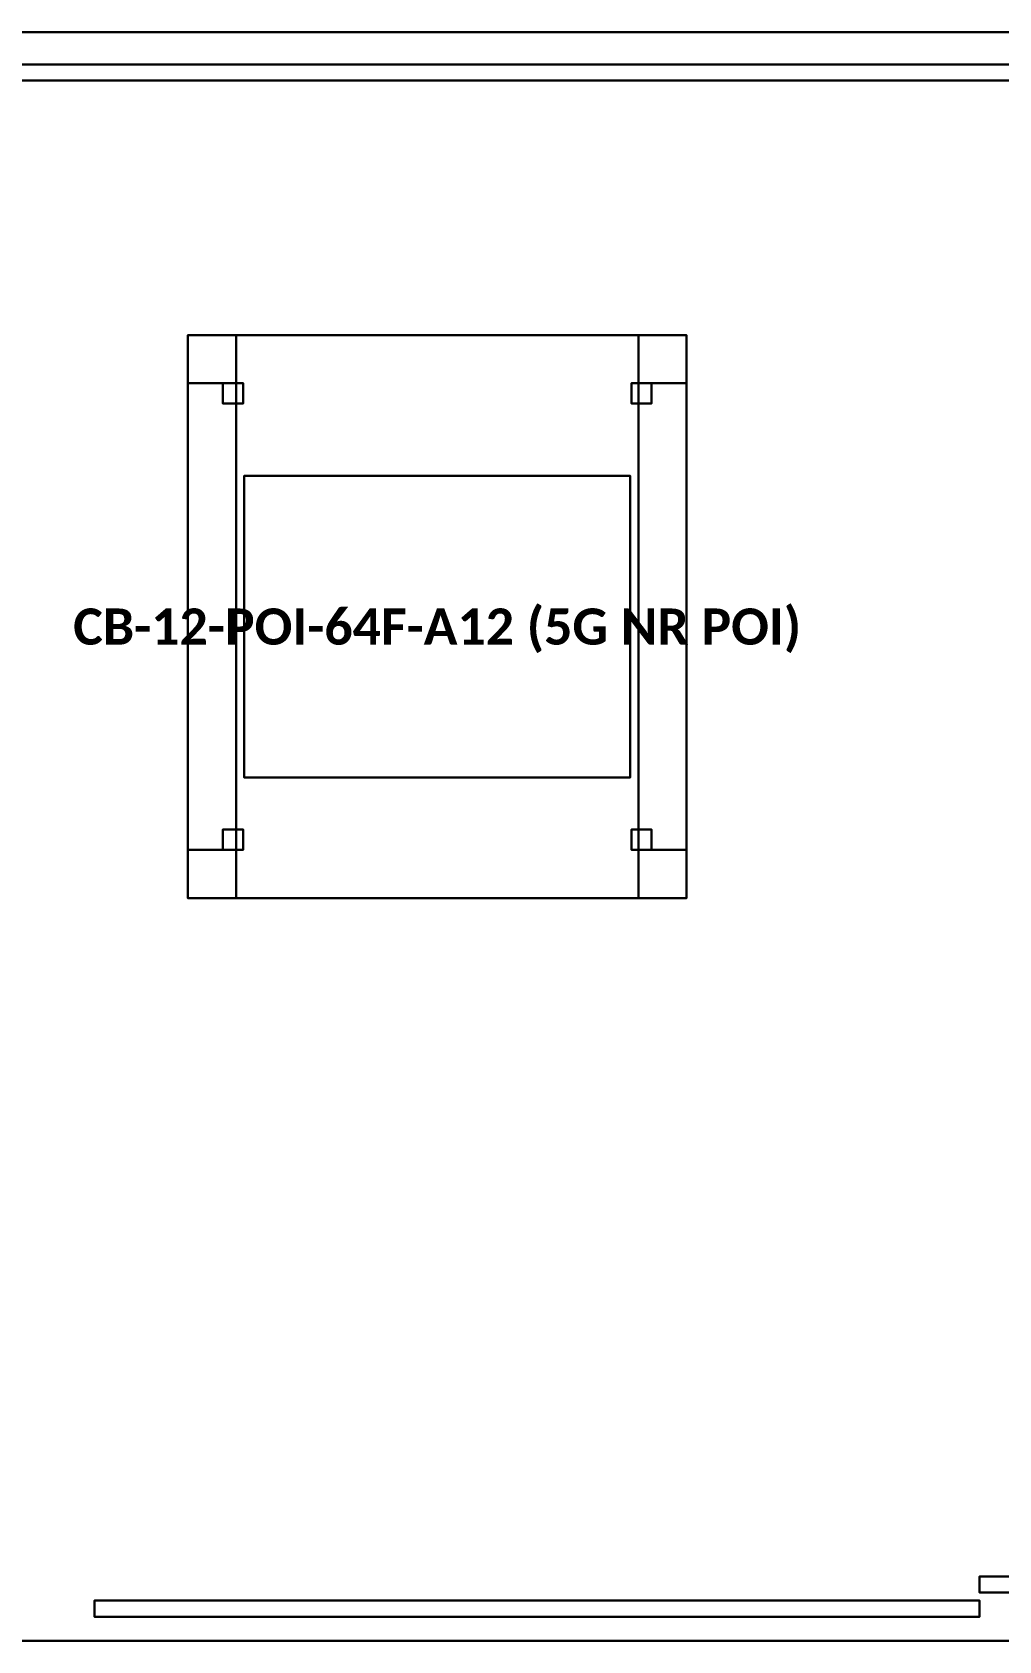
# Model space of a CAD drawing. Header units: metres. Extents: x -12.5 to 12.5, y -33.2 to 2.
# Drawn here: x -4.228 to -3.026, y 0 to 2 of the extents above; entities that cross this region are included whole.
import ezdxf
from ezdxf.enums import TextEntityAlignment as Align

# ---------------------------------------------------------------- set-up
doc = ezdxf.new("R2010")
doc.units = ezdxf.units.M
for name, color, linetype in [('EKP_POI_MODULLERI', 40, 'CONTINUOUS'), ('EKP_POI_TASIYICI_SASE', 30, 'CONTINUOUS'), ('KORKULUK_KAPI', 4, 'CONTINUOUS'), ('ZEMIN_PLATFORM', 8, 'CONTINUOUS')]:
    doc.layers.add(name, color=color, linetype=linetype)
doc.styles.get("Standard").update_dxf_attribs({"font": 'calibrib.ttf'})

msp = doc.modelspace()

# ---------------------------------------------------------------- linework, layer by layer
at = {"layer": 'EKP_POI_MODULLERI'}
for p, q in [((-3.4841, 1.4485, 0.2035), (-3.9641, 1.4485, 0.2035)), ((-3.9641, 1.4485, 0.2035), (-3.9641, 1.0735, 0.2035)), ((-3.4841, 1.4485, 0.4675), (-3.9641, 1.4485, 0.4675)), ((-3.9641, 1.4485, 0.4675), (-3.9641, 1.0735, 0.4675)), ((-3.9641, 1.4485, 0.2035), (-3.9641, 1.4485, 0.4675)), ((-3.4841, 1.4485, 0.6335), (-3.9641, 1.4485, 0.6335)), ((-3.9641, 1.4485, 0.6335), (-3.9641, 1.0735, 0.6335)), ((-3.4841, 1.4485, 0.8975), (-3.9641, 1.4485, 0.8975)), ((-3.9641, 1.4485, 0.8975), (-3.9641, 1.0735, 0.8975)), ((-3.9641, 1.4485, 0.6335), (-3.9641, 1.4485, 0.8975)), ((-3.4841, 1.0735, 0.2035), (-3.4841, 1.4485, 0.2035)), ((-3.4841, 1.0735, 0.4675), (-3.4841, 1.4485, 0.4675)), ((-3.4841, 1.4485, 0.2035), (-3.4841, 1.4485, 0.4675)), ((-3.4841, 1.0735, 0.6335), (-3.4841, 1.4485, 0.6335)), ((-3.4841, 1.0735, 0.8975), (-3.4841, 1.4485, 0.8975)), ((-3.4841, 1.4485, 0.6335), (-3.4841, 1.4485, 0.8975)), ((-3.9641, 1.0735, 0.2035), (-3.4841, 1.0735, 0.2035)), ((-3.9641, 1.0735, 0.4675), (-3.4841, 1.0735, 0.4675)), ((-3.9641, 1.0735, 0.2035), (-3.9641, 1.0735, 0.4675)), ((-3.9641, 1.0735, 0.6335), (-3.4841, 1.0735, 0.6335)), ((-3.9641, 1.0735, 0.8975), (-3.4841, 1.0735, 0.8975)), ((-3.9641, 1.0735, 0.6335), (-3.9641, 1.0735, 0.8975)), ((-3.4841, 1.0735, 0.2035), (-3.4841, 1.0735, 0.4675)), ((-3.4841, 1.0735, 0.6335), (-3.4841, 1.0735, 0.8975))]:
    msp.add_line(p, q, dxfattribs=at)
for points in [[(-3.9641, 1.0735, 0.2035), (-3.4841, 1.0735, 0.2035), (-3.4841, 1.4485, 0.2035), (-3.9641, 1.4485, 0.2035)], [(-3.9641, 1.0735, 0.4675), (-3.4841, 1.0735, 0.4675), (-3.4841, 1.4485, 0.4675), (-3.9641, 1.4485, 0.4675)], [(-3.9641, 1.4485, 0.2035), (-3.4841, 1.4485, 0.2035), (-3.4841, 1.4485, 0.4675), (-3.9641, 1.4485, 0.4675)], [(-3.9641, 1.0735, 0.2035), (-3.9641, 1.4485, 0.2035), (-3.9641, 1.4485, 0.4675), (-3.9641, 1.0735, 0.4675)], [(-3.9641, 1.0735, 0.6335), (-3.4841, 1.0735, 0.6335), (-3.4841, 1.4485, 0.6335), (-3.9641, 1.4485, 0.6335)], [(-3.9641, 1.0735, 0.8975), (-3.4841, 1.0735, 0.8975), (-3.4841, 1.4485, 0.8975), (-3.9641, 1.4485, 0.8975)], [(-3.9641, 1.4485, 0.6335), (-3.4841, 1.4485, 0.6335), (-3.4841, 1.4485, 0.8975), (-3.9641, 1.4485, 0.8975)], [(-3.9641, 1.0735, 0.6335), (-3.9641, 1.4485, 0.6335), (-3.9641, 1.4485, 0.8975), (-3.9641, 1.0735, 0.8975)], [(-3.4841, 1.0735, 0.2035), (-3.4841, 1.4485, 0.2035), (-3.4841, 1.4485, 0.4675), (-3.4841, 1.0735, 0.4675)], [(-3.4841, 1.0735, 0.6335), (-3.4841, 1.4485, 0.6335), (-3.4841, 1.4485, 0.8975), (-3.4841, 1.0735, 0.8975)], [(-3.9641, 1.0735, 0.2035), (-3.4841, 1.0735, 0.2035), (-3.4841, 1.0735, 0.4675), (-3.9641, 1.0735, 0.4675)], [(-3.9641, 1.0735, 0.6335), (-3.4841, 1.0735, 0.6335), (-3.4841, 1.0735, 0.8975), (-3.9641, 1.0735, 0.8975)]]:
    msp.add_3dface(points, dxfattribs=at)
at = {"layer": 'EKP_POI_TASIYICI_SASE'}
for p, q in [((-3.4141, 1.6235), (-4.0341, 1.6235)), ((-4.0341, 1.6235), (-4.0341, 0.9235)), ((-3.4141, 1.6235, 0.1), (-4.0341, 1.6235, 0.1)), ((-4.0341, 1.6235, 0.1), (-4.0341, 0.9235, 0.1)), ((-4.0341, 1.6235), (-4.0341, 1.6235, 0.1)), ((-3.9741, 1.6235, 0.1), (-4.0341, 1.6235, 0.1)), ((-4.0341, 1.6235, 0.1), (-4.0341, 1.5635, 0.1)), ((-3.9741, 1.6235, 0.94), (-4.0341, 1.6235, 0.94)), ((-4.0341, 1.6235, 0.94), (-4.0341, 1.5635, 0.94)), ((-4.0341, 1.6235, 0.1), (-4.0341, 1.6235, 0.94)), ((-3.4141, 1.6235, 0.94), (-4.0341, 1.6235, 0.94)), ((-4.0341, 1.6235, 0.94), (-4.0341, 0.9235, 0.94)), ((-3.4141, 1.6235, 1), (-4.0341, 1.6235, 1)), ((-4.0341, 1.6235, 1), (-4.0341, 0.9235, 1)), ((-4.0341, 1.6235, 0.94), (-4.0341, 1.6235, 1)), ((-3.9741, 1.5635, 0.1), (-3.9741, 1.6235, 0.1)), ((-3.9741, 1.5635, 0.94), (-3.9741, 1.6235, 0.94)), ((-3.9741, 1.6235, 0.1), (-3.9741, 1.6235, 0.94)), ((-3.4141, 1.6235, 0.1), (-3.4741, 1.6235, 0.1)), ((-3.4741, 1.6235, 0.1), (-3.4741, 1.5635, 0.1)), ((-3.4141, 1.6235, 0.94), (-3.4741, 1.6235, 0.94)), ((-3.4741, 1.6235, 0.94), (-3.4741, 1.5635, 0.94)), ((-3.4741, 1.6235, 0.1), (-3.4741, 1.6235, 0.94)), ((-3.4141, 0.9235), (-3.4141, 1.6235)), ((-3.4141, 0.9235, 0.1), (-3.4141, 1.6235, 0.1)), ((-3.4141, 1.6235), (-3.4141, 1.6235, 0.1)), ((-3.4141, 1.5635, 0.1), (-3.4141, 1.6235, 0.1)), ((-3.4141, 1.5635, 0.94), (-3.4141, 1.6235, 0.94)), ((-3.4141, 1.6235, 0.1), (-3.4141, 1.6235, 0.94)), ((-3.4141, 0.9235, 0.94), (-3.4141, 1.6235, 0.94)), ((-3.4141, 0.9235, 1), (-3.4141, 1.6235, 1)), ((-3.4141, 1.6235, 0.94), (-3.4141, 1.6235, 1)), ((-4.0341, 1.5635, 0.1), (-3.9741, 1.5635, 0.1)), ((-4.0341, 1.5635, 0.94), (-3.9741, 1.5635, 0.94)), ((-4.0341, 1.5635, 0.1), (-4.0341, 1.5635, 0.94)), ((-3.9741, 1.5635, 0.14), (-4.0341, 1.5635, 0.14)), ((-4.0341, 1.5635, 0.14), (-4.0341, 0.9835, 0.14)), ((-3.9741, 1.5635, 0.18), (-4.0341, 1.5635, 0.18)), ((-4.0341, 1.5635, 0.18), (-4.0341, 0.9835, 0.18)), ((-4.0341, 1.5635, 0.14), (-4.0341, 1.5635, 0.18)), ((-3.9741, 1.5635, 0.5), (-4.0341, 1.5635, 0.5)), ((-4.0341, 1.5635, 0.5), (-4.0341, 0.9835, 0.5)), ((-3.9741, 1.5635, 0.54), (-4.0341, 1.5635, 0.54)), ((-4.0341, 1.5635, 0.54), (-4.0341, 0.9835, 0.54)), ((-4.0341, 1.5635, 0.5), (-4.0341, 1.5635, 0.54)), ((-3.9741, 1.5635, 0.88), (-4.0341, 1.5635, 0.88)), ((-4.0341, 1.5635, 0.88), (-4.0341, 0.9835, 0.88)), ((-3.9741, 1.5635, 0.92), (-4.0341, 1.5635, 0.92)), ((-4.0341, 1.5635, 0.92), (-4.0341, 0.9835, 0.92)), ((-4.0341, 1.5635, 0.88), (-4.0341, 1.5635, 0.92)), ((-3.9654, 1.5635, 0.1), (-3.9904, 1.5635, 0.1)), ((-3.9904, 1.5635, 0.1), (-3.9904, 1.5385, 0.1)), ((-3.9654, 1.5635, 0.94), (-3.9904, 1.5635, 0.94)), ((-3.9904, 1.5635, 0.94), (-3.9904, 1.5385, 0.94)), ((-3.9904, 1.5635, 0.1), (-3.9904, 1.5635, 0.94)), ((-3.9741, 1.5635, 0.1), (-3.9741, 1.5635, 0.94)), ((-3.9741, 0.9835, 0.14), (-3.9741, 1.5635, 0.14)), ((-3.9741, 0.9835, 0.18), (-3.9741, 1.5635, 0.18)), ((-3.9741, 1.5635, 0.14), (-3.9741, 1.5635, 0.18)), ((-3.9741, 0.9835, 0.5), (-3.9741, 1.5635, 0.5)), ((-3.9741, 0.9835, 0.54), (-3.9741, 1.5635, 0.54)), ((-3.9741, 1.5635, 0.5), (-3.9741, 1.5635, 0.54)), ((-3.9741, 0.9835, 0.88), (-3.9741, 1.5635, 0.88)), ((-3.9741, 0.9835, 0.92), (-3.9741, 1.5635, 0.92)), ((-3.9741, 1.5635, 0.88), (-3.9741, 1.5635, 0.92)), ((-3.9654, 1.5385, 0.1), (-3.9654, 1.5635, 0.1)), ((-3.9654, 1.5385, 0.94), (-3.9654, 1.5635, 0.94)), ((-3.9654, 1.5635, 0.1), (-3.9654, 1.5635, 0.94)), ((-3.4578, 1.5635, 0.1), (-3.4828, 1.5635, 0.1)), ((-3.4828, 1.5635, 0.1), (-3.4828, 1.5385, 0.1)), ((-3.4578, 1.5635, 0.94), (-3.4828, 1.5635, 0.94)), ((-3.4828, 1.5635, 0.94), (-3.4828, 1.5385, 0.94)), ((-3.4828, 1.5635, 0.1), (-3.4828, 1.5635, 0.94)), ((-3.4741, 1.5635, 0.1), (-3.4141, 1.5635, 0.1)), ((-3.4741, 1.5635, 0.94), (-3.4141, 1.5635, 0.94)), ((-3.4741, 1.5635, 0.1), (-3.4741, 1.5635, 0.94)), ((-3.4141, 1.5635, 0.14), (-3.4741, 1.5635, 0.14)), ((-3.4741, 1.5635, 0.14), (-3.4741, 0.9835, 0.14)), ((-3.4141, 1.5635, 0.18), (-3.4741, 1.5635, 0.18)), ((-3.4741, 1.5635, 0.18), (-3.4741, 0.9835, 0.18)), ((-3.4741, 1.5635, 0.14), (-3.4741, 1.5635, 0.18)), ((-3.4141, 1.5635, 0.5), (-3.4741, 1.5635, 0.5)), ((-3.4741, 1.5635, 0.5), (-3.4741, 0.9835, 0.5)), ((-3.4141, 1.5635, 0.54), (-3.4741, 1.5635, 0.54)), ((-3.4741, 1.5635, 0.54), (-3.4741, 0.9835, 0.54)), ((-3.4741, 1.5635, 0.5), (-3.4741, 1.5635, 0.54)), ((-3.4141, 1.5635, 0.88), (-3.4741, 1.5635, 0.88)), ((-3.4741, 1.5635, 0.88), (-3.4741, 0.9835, 0.88)), ((-3.4141, 1.5635, 0.92), (-3.4741, 1.5635, 0.92)), ((-3.4741, 1.5635, 0.92), (-3.4741, 0.9835, 0.92)), ((-3.4741, 1.5635, 0.88), (-3.4741, 1.5635, 0.92)), ((-3.4578, 1.5385, 0.1), (-3.4578, 1.5635, 0.1)), ((-3.4578, 1.5385, 0.94), (-3.4578, 1.5635, 0.94)), ((-3.4578, 1.5635, 0.1), (-3.4578, 1.5635, 0.94)), ((-3.4141, 1.5635, 0.1), (-3.4141, 1.5635, 0.94)), ((-3.4141, 0.9835, 0.14), (-3.4141, 1.5635, 0.14)), ((-3.4141, 0.9835, 0.18), (-3.4141, 1.5635, 0.18)), ((-3.4141, 1.5635, 0.14), (-3.4141, 1.5635, 0.18)), ((-3.4141, 0.9835, 0.5), (-3.4141, 1.5635, 0.5)), ((-3.4141, 0.9835, 0.54), (-3.4141, 1.5635, 0.54)), ((-3.4141, 1.5635, 0.5), (-3.4141, 1.5635, 0.54)), ((-3.4141, 0.9835, 0.88), (-3.4141, 1.5635, 0.88)), ((-3.4141, 0.9835, 0.92), (-3.4141, 1.5635, 0.92)), ((-3.4141, 1.5635, 0.88), (-3.4141, 1.5635, 0.92)), ((-3.9904, 1.5385, 0.1), (-3.9654, 1.5385, 0.1)), ((-3.9904, 1.5385, 0.94), (-3.9654, 1.5385, 0.94)), ((-3.9904, 1.5385, 0.1), (-3.9904, 1.5385, 0.94)), ((-3.9654, 1.5385, 0.1), (-3.9654, 1.5385, 0.94)), ((-3.4828, 1.5385, 0.1), (-3.4578, 1.5385, 0.1)), ((-3.4828, 1.5385, 0.94), (-3.4578, 1.5385, 0.94)), ((-3.4828, 1.5385, 0.1), (-3.4828, 1.5385, 0.94)), ((-3.4578, 1.5385, 0.1), (-3.4578, 1.5385, 0.94)), ((-3.9654, 1.0085, 0.1), (-3.9904, 1.0085, 0.1)), ((-3.9904, 1.0085, 0.1), (-3.9904, 0.9835, 0.1)), ((-3.9654, 1.0085, 0.94), (-3.9904, 1.0085, 0.94)), ((-3.9904, 1.0085, 0.94), (-3.9904, 0.9835, 0.94)), ((-3.9904, 1.0085, 0.1), (-3.9904, 1.0085, 0.94)), ((-3.9654, 0.9835, 0.1), (-3.9654, 1.0085, 0.1)), ((-3.9654, 0.9835, 0.94), (-3.9654, 1.0085, 0.94)), ((-3.9654, 1.0085, 0.1), (-3.9654, 1.0085, 0.94)), ((-3.4578, 1.0085, 0.1), (-3.4828, 1.0085, 0.1)), ((-3.4828, 1.0085, 0.1), (-3.4828, 0.9835, 0.1)), ((-3.4578, 1.0085, 0.94), (-3.4828, 1.0085, 0.94)), ((-3.4828, 1.0085, 0.94), (-3.4828, 0.9835, 0.94)), ((-3.4828, 1.0085, 0.1), (-3.4828, 1.0085, 0.94)), ((-3.4578, 0.9835, 0.1), (-3.4578, 1.0085, 0.1)), ((-3.4578, 0.9835, 0.94), (-3.4578, 1.0085, 0.94)), ((-3.4578, 1.0085, 0.1), (-3.4578, 1.0085, 0.94)), ((-3.9741, 0.9835, 0.1), (-4.0341, 0.9835, 0.1)), ((-4.0341, 0.9835, 0.1), (-4.0341, 0.9235, 0.1)), ((-3.9741, 0.9835, 0.94), (-4.0341, 0.9835, 0.94)), ((-4.0341, 0.9835, 0.94), (-4.0341, 0.9235, 0.94)), ((-4.0341, 0.9835, 0.1), (-4.0341, 0.9835, 0.94)), ((-4.0341, 0.9835, 0.14), (-3.9741, 0.9835, 0.14)), ((-4.0341, 0.9835, 0.18), (-3.9741, 0.9835, 0.18)), ((-4.0341, 0.9835, 0.14), (-4.0341, 0.9835, 0.18)), ((-4.0341, 0.9835, 0.5), (-3.9741, 0.9835, 0.5)), ((-4.0341, 0.9835, 0.54), (-3.9741, 0.9835, 0.54)), ((-4.0341, 0.9835, 0.5), (-4.0341, 0.9835, 0.54)), ((-4.0341, 0.9835, 0.88), (-3.9741, 0.9835, 0.88)), ((-4.0341, 0.9835, 0.92), (-3.9741, 0.9835, 0.92)), ((-4.0341, 0.9835, 0.88), (-4.0341, 0.9835, 0.92)), ((-3.9904, 0.9835, 0.1), (-3.9654, 0.9835, 0.1)), ((-3.9904, 0.9835, 0.94), (-3.9654, 0.9835, 0.94)), ((-3.9904, 0.9835, 0.1), (-3.9904, 0.9835, 0.94)), ((-3.9741, 0.9235, 0.1), (-3.9741, 0.9835, 0.1)), ((-3.9741, 0.9235, 0.94), (-3.9741, 0.9835, 0.94)), ((-3.9741, 0.9835, 0.1), (-3.9741, 0.9835, 0.94)), ((-3.9741, 0.9835, 0.14), (-3.9741, 0.9835, 0.18)), ((-3.9741, 0.9835, 0.5), (-3.9741, 0.9835, 0.54)), ((-3.9741, 0.9835, 0.88), (-3.9741, 0.9835, 0.92)), ((-3.9654, 0.9835, 0.1), (-3.9654, 0.9835, 0.94)), ((-3.4828, 0.9835, 0.1), (-3.4578, 0.9835, 0.1)), ((-3.4828, 0.9835, 0.94), (-3.4578, 0.9835, 0.94)), ((-3.4828, 0.9835, 0.1), (-3.4828, 0.9835, 0.94)), ((-3.4141, 0.9835, 0.1), (-3.4741, 0.9835, 0.1)), ((-3.4741, 0.9835, 0.1), (-3.4741, 0.9235, 0.1)), ((-3.4141, 0.9835, 0.94), (-3.4741, 0.9835, 0.94)), ((-3.4741, 0.9835, 0.94), (-3.4741, 0.9235, 0.94)), ((-3.4741, 0.9835, 0.1), (-3.4741, 0.9835, 0.94)), ((-3.4741, 0.9835, 0.14), (-3.4141, 0.9835, 0.14)), ((-3.4741, 0.9835, 0.18), (-3.4141, 0.9835, 0.18)), ((-3.4741, 0.9835, 0.14), (-3.4741, 0.9835, 0.18)), ((-3.4741, 0.9835, 0.5), (-3.4141, 0.9835, 0.5)), ((-3.4741, 0.9835, 0.54), (-3.4141, 0.9835, 0.54)), ((-3.4741, 0.9835, 0.5), (-3.4741, 0.9835, 0.54)), ((-3.4741, 0.9835, 0.88), (-3.4141, 0.9835, 0.88)), ((-3.4741, 0.9835, 0.92), (-3.4141, 0.9835, 0.92)), ((-3.4741, 0.9835, 0.88), (-3.4741, 0.9835, 0.92)), ((-3.4578, 0.9835, 0.1), (-3.4578, 0.9835, 0.94)), ((-3.4141, 0.9235, 0.1), (-3.4141, 0.9835, 0.1)), ((-3.4141, 0.9235, 0.94), (-3.4141, 0.9835, 0.94)), ((-3.4141, 0.9835, 0.1), (-3.4141, 0.9835, 0.94)), ((-3.4141, 0.9835, 0.14), (-3.4141, 0.9835, 0.18)), ((-3.4141, 0.9835, 0.5), (-3.4141, 0.9835, 0.54)), ((-3.4141, 0.9835, 0.88), (-3.4141, 0.9835, 0.92)), ((-4.0341, 0.9235), (-3.4141, 0.9235)), ((-4.0341, 0.9235, 0.1), (-3.4141, 0.9235, 0.1)), ((-4.0341, 0.9235), (-4.0341, 0.9235, 0.1)), ((-4.0341, 0.9235, 0.1), (-3.9741, 0.9235, 0.1)), ((-4.0341, 0.9235, 0.94), (-3.9741, 0.9235, 0.94)), ((-4.0341, 0.9235, 0.1), (-4.0341, 0.9235, 0.94)), ((-4.0341, 0.9235, 0.94), (-3.4141, 0.9235, 0.94)), ((-4.0341, 0.9235, 1), (-3.4141, 0.9235, 1)), ((-4.0341, 0.9235, 0.94), (-4.0341, 0.9235, 1)), ((-3.9741, 0.9235, 0.1), (-3.9741, 0.9235, 0.94)), ((-3.4741, 0.9235, 0.1), (-3.4141, 0.9235, 0.1)), ((-3.4741, 0.9235, 0.94), (-3.4141, 0.9235, 0.94)), ((-3.4741, 0.9235, 0.1), (-3.4741, 0.9235, 0.94)), ((-3.4141, 0.9235), (-3.4141, 0.9235, 0.1)), ((-3.4141, 0.9235, 0.1), (-3.4141, 0.9235, 0.94)), ((-3.4141, 0.9235, 0.94), (-3.4141, 0.9235, 1))]:
    msp.add_line(p, q, dxfattribs=at)
for points in [[(-4.0341, 0.9235), (-3.4141, 0.9235), (-3.4141, 1.6235), (-4.0341, 1.6235)], [(-4.0341, 0.9235, 0.1), (-3.4141, 0.9235, 0.1), (-3.4141, 1.6235, 0.1), (-4.0341, 1.6235, 0.1)], [(-4.0341, 1.6235), (-3.4141, 1.6235), (-3.4141, 1.6235, 0.1), (-4.0341, 1.6235, 0.1)], [(-4.0341, 0.9235), (-4.0341, 1.6235), (-4.0341, 1.6235, 0.1), (-4.0341, 0.9235, 0.1)], [(-4.0341, 1.5635, 0.1), (-3.9741, 1.5635, 0.1), (-3.9741, 1.6235, 0.1), (-4.0341, 1.6235, 0.1)], [(-4.0341, 1.5635, 0.94), (-3.9741, 1.5635, 0.94), (-3.9741, 1.6235, 0.94), (-4.0341, 1.6235, 0.94)], [(-4.0341, 1.6235, 0.1), (-3.9741, 1.6235, 0.1), (-3.9741, 1.6235, 0.94), (-4.0341, 1.6235, 0.94)], [(-4.0341, 1.5635, 0.1), (-4.0341, 1.6235, 0.1), (-4.0341, 1.6235, 0.94), (-4.0341, 1.5635, 0.94)], [(-4.0341, 0.9235, 0.94), (-3.4141, 0.9235, 0.94), (-3.4141, 1.6235, 0.94), (-4.0341, 1.6235, 0.94)], [(-4.0341, 0.9235, 1), (-3.4141, 0.9235, 1), (-3.4141, 1.6235, 1), (-4.0341, 1.6235, 1)], [(-4.0341, 1.6235, 0.94), (-3.4141, 1.6235, 0.94), (-3.4141, 1.6235, 1), (-4.0341, 1.6235, 1)], [(-4.0341, 0.9235, 0.94), (-4.0341, 1.6235, 0.94), (-4.0341, 1.6235, 1), (-4.0341, 0.9235, 1)], [(-3.9741, 1.5635, 0.1), (-3.9741, 1.6235, 0.1), (-3.9741, 1.6235, 0.94), (-3.9741, 1.5635, 0.94)], [(-3.4741, 1.5635, 0.1), (-3.4141, 1.5635, 0.1), (-3.4141, 1.6235, 0.1), (-3.4741, 1.6235, 0.1)], [(-3.4741, 1.5635, 0.94), (-3.4141, 1.5635, 0.94), (-3.4141, 1.6235, 0.94), (-3.4741, 1.6235, 0.94)], [(-3.4741, 1.6235, 0.1), (-3.4141, 1.6235, 0.1), (-3.4141, 1.6235, 0.94), (-3.4741, 1.6235, 0.94)], [(-3.4741, 1.5635, 0.1), (-3.4741, 1.6235, 0.1), (-3.4741, 1.6235, 0.94), (-3.4741, 1.5635, 0.94)], [(-3.4141, 0.9235), (-3.4141, 1.6235), (-3.4141, 1.6235, 0.1), (-3.4141, 0.9235, 0.1)], [(-3.4141, 1.5635, 0.1), (-3.4141, 1.6235, 0.1), (-3.4141, 1.6235, 0.94), (-3.4141, 1.5635, 0.94)], [(-3.4141, 0.9235, 0.94), (-3.4141, 1.6235, 0.94), (-3.4141, 1.6235, 1), (-3.4141, 0.9235, 1)], [(-4.0341, 1.5635, 0.1), (-3.9741, 1.5635, 0.1), (-3.9741, 1.5635, 0.94), (-4.0341, 1.5635, 0.94)], [(-4.0341, 0.9835, 0.14), (-3.9741, 0.9835, 0.14), (-3.9741, 1.5635, 0.14), (-4.0341, 1.5635, 0.14)], [(-4.0341, 0.9835, 0.18), (-3.9741, 0.9835, 0.18), (-3.9741, 1.5635, 0.18), (-4.0341, 1.5635, 0.18)], [(-4.0341, 1.5635, 0.14), (-3.9741, 1.5635, 0.14), (-3.9741, 1.5635, 0.18), (-4.0341, 1.5635, 0.18)], [(-4.0341, 0.9835, 0.14), (-4.0341, 1.5635, 0.14), (-4.0341, 1.5635, 0.18), (-4.0341, 0.9835, 0.18)], [(-4.0341, 0.9835, 0.5), (-3.9741, 0.9835, 0.5), (-3.9741, 1.5635, 0.5), (-4.0341, 1.5635, 0.5)], [(-4.0341, 0.9835, 0.54), (-3.9741, 0.9835, 0.54), (-3.9741, 1.5635, 0.54), (-4.0341, 1.5635, 0.54)], [(-4.0341, 1.5635, 0.5), (-3.9741, 1.5635, 0.5), (-3.9741, 1.5635, 0.54), (-4.0341, 1.5635, 0.54)], [(-4.0341, 0.9835, 0.5), (-4.0341, 1.5635, 0.5), (-4.0341, 1.5635, 0.54), (-4.0341, 0.9835, 0.54)], [(-4.0341, 0.9835, 0.88), (-3.9741, 0.9835, 0.88), (-3.9741, 1.5635, 0.88), (-4.0341, 1.5635, 0.88)], [(-4.0341, 0.9835, 0.92), (-3.9741, 0.9835, 0.92), (-3.9741, 1.5635, 0.92), (-4.0341, 1.5635, 0.92)], [(-4.0341, 1.5635, 0.88), (-3.9741, 1.5635, 0.88), (-3.9741, 1.5635, 0.92), (-4.0341, 1.5635, 0.92)], [(-4.0341, 0.9835, 0.88), (-4.0341, 1.5635, 0.88), (-4.0341, 1.5635, 0.92), (-4.0341, 0.9835, 0.92)], [(-3.9904, 1.5385, 0.1), (-3.9654, 1.5385, 0.1), (-3.9654, 1.5635, 0.1), (-3.9904, 1.5635, 0.1)], [(-3.9904, 1.5385, 0.94), (-3.9654, 1.5385, 0.94), (-3.9654, 1.5635, 0.94), (-3.9904, 1.5635, 0.94)], [(-3.9904, 1.5635, 0.1), (-3.9654, 1.5635, 0.1), (-3.9654, 1.5635, 0.94), (-3.9904, 1.5635, 0.94)], [(-3.9904, 1.5385, 0.1), (-3.9904, 1.5635, 0.1), (-3.9904, 1.5635, 0.94), (-3.9904, 1.5385, 0.94)], [(-3.9741, 0.9835, 0.14), (-3.9741, 1.5635, 0.14), (-3.9741, 1.5635, 0.18), (-3.9741, 0.9835, 0.18)], [(-3.9741, 0.9835, 0.5), (-3.9741, 1.5635, 0.5), (-3.9741, 1.5635, 0.54), (-3.9741, 0.9835, 0.54)], [(-3.9741, 0.9835, 0.88), (-3.9741, 1.5635, 0.88), (-3.9741, 1.5635, 0.92), (-3.9741, 0.9835, 0.92)], [(-3.9654, 1.5385, 0.1), (-3.9654, 1.5635, 0.1), (-3.9654, 1.5635, 0.94), (-3.9654, 1.5385, 0.94)], [(-3.4828, 1.5385, 0.1), (-3.4578, 1.5385, 0.1), (-3.4578, 1.5635, 0.1), (-3.4828, 1.5635, 0.1)], [(-3.4828, 1.5385, 0.94), (-3.4578, 1.5385, 0.94), (-3.4578, 1.5635, 0.94), (-3.4828, 1.5635, 0.94)], [(-3.4828, 1.5635, 0.1), (-3.4578, 1.5635, 0.1), (-3.4578, 1.5635, 0.94), (-3.4828, 1.5635, 0.94)], [(-3.4828, 1.5385, 0.1), (-3.4828, 1.5635, 0.1), (-3.4828, 1.5635, 0.94), (-3.4828, 1.5385, 0.94)], [(-3.4741, 1.5635, 0.1), (-3.4141, 1.5635, 0.1), (-3.4141, 1.5635, 0.94), (-3.4741, 1.5635, 0.94)], [(-3.4741, 0.9835, 0.14), (-3.4141, 0.9835, 0.14), (-3.4141, 1.5635, 0.14), (-3.4741, 1.5635, 0.14)], [(-3.4741, 0.9835, 0.18), (-3.4141, 0.9835, 0.18), (-3.4141, 1.5635, 0.18), (-3.4741, 1.5635, 0.18)], [(-3.4741, 1.5635, 0.14), (-3.4141, 1.5635, 0.14), (-3.4141, 1.5635, 0.18), (-3.4741, 1.5635, 0.18)], [(-3.4741, 0.9835, 0.14), (-3.4741, 1.5635, 0.14), (-3.4741, 1.5635, 0.18), (-3.4741, 0.9835, 0.18)], [(-3.4741, 0.9835, 0.5), (-3.4141, 0.9835, 0.5), (-3.4141, 1.5635, 0.5), (-3.4741, 1.5635, 0.5)], [(-3.4741, 0.9835, 0.54), (-3.4141, 0.9835, 0.54), (-3.4141, 1.5635, 0.54), (-3.4741, 1.5635, 0.54)], [(-3.4741, 1.5635, 0.5), (-3.4141, 1.5635, 0.5), (-3.4141, 1.5635, 0.54), (-3.4741, 1.5635, 0.54)], [(-3.4741, 0.9835, 0.5), (-3.4741, 1.5635, 0.5), (-3.4741, 1.5635, 0.54), (-3.4741, 0.9835, 0.54)], [(-3.4741, 0.9835, 0.88), (-3.4141, 0.9835, 0.88), (-3.4141, 1.5635, 0.88), (-3.4741, 1.5635, 0.88)], [(-3.4741, 0.9835, 0.92), (-3.4141, 0.9835, 0.92), (-3.4141, 1.5635, 0.92), (-3.4741, 1.5635, 0.92)], [(-3.4741, 1.5635, 0.88), (-3.4141, 1.5635, 0.88), (-3.4141, 1.5635, 0.92), (-3.4741, 1.5635, 0.92)], [(-3.4741, 0.9835, 0.88), (-3.4741, 1.5635, 0.88), (-3.4741, 1.5635, 0.92), (-3.4741, 0.9835, 0.92)], [(-3.4578, 1.5385, 0.1), (-3.4578, 1.5635, 0.1), (-3.4578, 1.5635, 0.94), (-3.4578, 1.5385, 0.94)], [(-3.4141, 0.9835, 0.14), (-3.4141, 1.5635, 0.14), (-3.4141, 1.5635, 0.18), (-3.4141, 0.9835, 0.18)], [(-3.4141, 0.9835, 0.5), (-3.4141, 1.5635, 0.5), (-3.4141, 1.5635, 0.54), (-3.4141, 0.9835, 0.54)], [(-3.4141, 0.9835, 0.88), (-3.4141, 1.5635, 0.88), (-3.4141, 1.5635, 0.92), (-3.4141, 0.9835, 0.92)], [(-3.9904, 1.5385, 0.1), (-3.9654, 1.5385, 0.1), (-3.9654, 1.5385, 0.94), (-3.9904, 1.5385, 0.94)], [(-3.4828, 1.5385, 0.1), (-3.4578, 1.5385, 0.1), (-3.4578, 1.5385, 0.94), (-3.4828, 1.5385, 0.94)], [(-3.9904, 0.9835, 0.1), (-3.9654, 0.9835, 0.1), (-3.9654, 1.0085, 0.1), (-3.9904, 1.0085, 0.1)], [(-3.9904, 0.9835, 0.94), (-3.9654, 0.9835, 0.94), (-3.9654, 1.0085, 0.94), (-3.9904, 1.0085, 0.94)], [(-3.9904, 1.0085, 0.1), (-3.9654, 1.0085, 0.1), (-3.9654, 1.0085, 0.94), (-3.9904, 1.0085, 0.94)], [(-3.9904, 0.9835, 0.1), (-3.9904, 1.0085, 0.1), (-3.9904, 1.0085, 0.94), (-3.9904, 0.9835, 0.94)], [(-3.9654, 0.9835, 0.1), (-3.9654, 1.0085, 0.1), (-3.9654, 1.0085, 0.94), (-3.9654, 0.9835, 0.94)], [(-3.4828, 0.9835, 0.1), (-3.4578, 0.9835, 0.1), (-3.4578, 1.0085, 0.1), (-3.4828, 1.0085, 0.1)], [(-3.4828, 0.9835, 0.94), (-3.4578, 0.9835, 0.94), (-3.4578, 1.0085, 0.94), (-3.4828, 1.0085, 0.94)], [(-3.4828, 1.0085, 0.1), (-3.4578, 1.0085, 0.1), (-3.4578, 1.0085, 0.94), (-3.4828, 1.0085, 0.94)], [(-3.4828, 0.9835, 0.1), (-3.4828, 1.0085, 0.1), (-3.4828, 1.0085, 0.94), (-3.4828, 0.9835, 0.94)], [(-3.4578, 0.9835, 0.1), (-3.4578, 1.0085, 0.1), (-3.4578, 1.0085, 0.94), (-3.4578, 0.9835, 0.94)], [(-4.0341, 0.9235, 0.1), (-3.9741, 0.9235, 0.1), (-3.9741, 0.9835, 0.1), (-4.0341, 0.9835, 0.1)], [(-4.0341, 0.9235, 0.94), (-3.9741, 0.9235, 0.94), (-3.9741, 0.9835, 0.94), (-4.0341, 0.9835, 0.94)], [(-4.0341, 0.9835, 0.1), (-3.9741, 0.9835, 0.1), (-3.9741, 0.9835, 0.94), (-4.0341, 0.9835, 0.94)], [(-4.0341, 0.9235, 0.1), (-4.0341, 0.9835, 0.1), (-4.0341, 0.9835, 0.94), (-4.0341, 0.9235, 0.94)], [(-4.0341, 0.9835, 0.14), (-3.9741, 0.9835, 0.14), (-3.9741, 0.9835, 0.18), (-4.0341, 0.9835, 0.18)], [(-4.0341, 0.9835, 0.5), (-3.9741, 0.9835, 0.5), (-3.9741, 0.9835, 0.54), (-4.0341, 0.9835, 0.54)], [(-4.0341, 0.9835, 0.88), (-3.9741, 0.9835, 0.88), (-3.9741, 0.9835, 0.92), (-4.0341, 0.9835, 0.92)], [(-3.9904, 0.9835, 0.1), (-3.9654, 0.9835, 0.1), (-3.9654, 0.9835, 0.94), (-3.9904, 0.9835, 0.94)], [(-3.9741, 0.9235, 0.1), (-3.9741, 0.9835, 0.1), (-3.9741, 0.9835, 0.94), (-3.9741, 0.9235, 0.94)], [(-3.4828, 0.9835, 0.1), (-3.4578, 0.9835, 0.1), (-3.4578, 0.9835, 0.94), (-3.4828, 0.9835, 0.94)], [(-3.4741, 0.9235, 0.1), (-3.4141, 0.9235, 0.1), (-3.4141, 0.9835, 0.1), (-3.4741, 0.9835, 0.1)], [(-3.4741, 0.9235, 0.94), (-3.4141, 0.9235, 0.94), (-3.4141, 0.9835, 0.94), (-3.4741, 0.9835, 0.94)], [(-3.4741, 0.9835, 0.1), (-3.4141, 0.9835, 0.1), (-3.4141, 0.9835, 0.94), (-3.4741, 0.9835, 0.94)], [(-3.4741, 0.9235, 0.1), (-3.4741, 0.9835, 0.1), (-3.4741, 0.9835, 0.94), (-3.4741, 0.9235, 0.94)], [(-3.4741, 0.9835, 0.14), (-3.4141, 0.9835, 0.14), (-3.4141, 0.9835, 0.18), (-3.4741, 0.9835, 0.18)], [(-3.4741, 0.9835, 0.5), (-3.4141, 0.9835, 0.5), (-3.4141, 0.9835, 0.54), (-3.4741, 0.9835, 0.54)], [(-3.4741, 0.9835, 0.88), (-3.4141, 0.9835, 0.88), (-3.4141, 0.9835, 0.92), (-3.4741, 0.9835, 0.92)], [(-3.4141, 0.9235, 0.1), (-3.4141, 0.9835, 0.1), (-3.4141, 0.9835, 0.94), (-3.4141, 0.9235, 0.94)], [(-4.0341, 0.9235), (-3.4141, 0.9235), (-3.4141, 0.9235, 0.1), (-4.0341, 0.9235, 0.1)], [(-4.0341, 0.9235, 0.1), (-3.9741, 0.9235, 0.1), (-3.9741, 0.9235, 0.94), (-4.0341, 0.9235, 0.94)], [(-4.0341, 0.9235, 0.94), (-3.4141, 0.9235, 0.94), (-3.4141, 0.9235, 1), (-4.0341, 0.9235, 1)], [(-3.4741, 0.9235, 0.1), (-3.4141, 0.9235, 0.1), (-3.4141, 0.9235, 0.94), (-3.4741, 0.9235, 0.94)]]:
    msp.add_3dface(points, dxfattribs=at)
at = {"layer": 'KORKULUK_KAPI'}
for p, q in [((-1.8, 1.96), (-4.3, 1.96)), ((-1.8, 1.96, 1.7), (-4.3, 1.96, 1.7)), ((-4.3, 1.94), (-1.8, 1.94)), ((-4.3, 1.94, 1.7), (-1.8, 1.94, 1.7)), ((-1.95, 0.08, 0.02), (-3.05, 0.08, 0.02)), ((-3.05, 0.08, 0.02), (-3.05, 0.06, 0.02)), ((-1.95, 0.08, 1.68), (-3.05, 0.08, 1.68)), ((-3.05, 0.08, 1.68), (-3.05, 0.06, 1.68)), ((-3.05, 0.08, 0.02), (-3.05, 0.08, 1.68)), ((-3.05, 0.06, 0.02), (-1.95, 0.06, 0.02)), ((-3.05, 0.06, 1.68), (-1.95, 0.06, 1.68)), ((-3.05, 0.06, 0.02), (-3.05, 0.06, 1.68)), ((-3.05, 0.05, 0.02), (-4.15, 0.05, 0.02)), ((-4.15, 0.05, 0.02), (-4.15, 0.03, 0.02)), ((-3.05, 0.05, 1.68), (-4.15, 0.05, 1.68)), ((-4.15, 0.05, 1.68), (-4.15, 0.03, 1.68)), ((-4.15, 0.05, 0.02), (-4.15, 0.05, 1.68)), ((-3.05, 0.03, 0.02), (-3.05, 0.05, 0.02)), ((-3.05, 0.03, 1.68), (-3.05, 0.05, 1.68)), ((-3.05, 0.05, 0.02), (-3.05, 0.05, 1.68)), ((-4.15, 0.03, 0.02), (-3.05, 0.03, 0.02)), ((-4.15, 0.03, 1.68), (-3.05, 0.03, 1.68)), ((-4.15, 0.03, 0.02), (-4.15, 0.03, 1.68)), ((-3.05, 0.03, 0.02), (-3.05, 0.03, 1.68))]:
    msp.add_line(p, q, dxfattribs=at)
for points in [[(-4.3, 1.94), (-1.8, 1.94), (-1.8, 1.96), (-4.3, 1.96)], [(-4.3, 1.94, 1.7), (-1.8, 1.94, 1.7), (-1.8, 1.96, 1.7), (-4.3, 1.96, 1.7)], [(-4.3, 1.96), (-1.8, 1.96), (-1.8, 1.96, 1.7), (-4.3, 1.96, 1.7)], [(-4.3, 1.94), (-1.8, 1.94), (-1.8, 1.94, 1.7), (-4.3, 1.94, 1.7)], [(-3.05, 0.06, 0.02), (-1.95, 0.06, 0.02), (-1.95, 0.08, 0.02), (-3.05, 0.08, 0.02)], [(-3.05, 0.06, 1.68), (-1.95, 0.06, 1.68), (-1.95, 0.08, 1.68), (-3.05, 0.08, 1.68)], [(-3.05, 0.08, 0.02), (-1.95, 0.08, 0.02), (-1.95, 0.08, 1.68), (-3.05, 0.08, 1.68)], [(-3.05, 0.06, 0.02), (-3.05, 0.08, 0.02), (-3.05, 0.08, 1.68), (-3.05, 0.06, 1.68)], [(-3.05, 0.06, 0.02), (-1.95, 0.06, 0.02), (-1.95, 0.06, 1.68), (-3.05, 0.06, 1.68)], [(-4.15, 0.03, 0.02), (-3.05, 0.03, 0.02), (-3.05, 0.05, 0.02), (-4.15, 0.05, 0.02)], [(-4.15, 0.03, 1.68), (-3.05, 0.03, 1.68), (-3.05, 0.05, 1.68), (-4.15, 0.05, 1.68)], [(-4.15, 0.05, 0.02), (-3.05, 0.05, 0.02), (-3.05, 0.05, 1.68), (-4.15, 0.05, 1.68)], [(-4.15, 0.03, 0.02), (-4.15, 0.05, 0.02), (-4.15, 0.05, 1.68), (-4.15, 0.03, 1.68)], [(-3.05, 0.03, 0.02), (-3.05, 0.05, 0.02), (-3.05, 0.05, 1.68), (-3.05, 0.03, 1.68)], [(-4.15, 0.03, 0.02), (-3.05, 0.03, 0.02), (-3.05, 0.03, 1.68), (-4.15, 0.03, 1.68)]]:
    msp.add_3dface(points, dxfattribs=at)
at = {"layer": 'ZEMIN_PLATFORM'}
for p, q in [((12.5, 2, -0.4), (-12.5, 2, -0.4)), ((12.5, 2), (-12.5, 2)), ((-12.5, 0, -0.4), (12.5, 0, -0.4)), ((-12.5, 0), (12.5, 0))]:
    msp.add_line(p, q, dxfattribs=at)
for points in [[(-12.5, 0, -0.4), (12.5, 0, -0.4), (12.5, 2, -0.4), (-12.5, 2, -0.4)], [(-12.5, 0), (12.5, 0), (12.5, 2), (-12.5, 2)], [(-12.5, 2, -0.4), (12.5, 2, -0.4), (12.5, 2), (-12.5, 2)], [(-12.5, 0, -0.4), (12.5, 0, -0.4), (12.5, 0), (-12.5, 0)]]:
    msp.add_3dface(points, dxfattribs=at)

# ---------------------------------------------------------------- texts
at = {"layer": 'EKP_POI_MODULLERI'}
msp.add_text('CB-12-POI-64F-A12 (5G NR POI)', height=0.045, dxfattribs=at).set_placement((-3.7241, 1.261), align=Align.MIDDLE_CENTER)
msp.add_text('CB-12-POI-64F-A12 (5G NR POI)', height=0.045, dxfattribs=at).set_placement((-3.7241, 1.261), align=Align.MIDDLE_CENTER)

doc.saveas('drawing.dxf')
